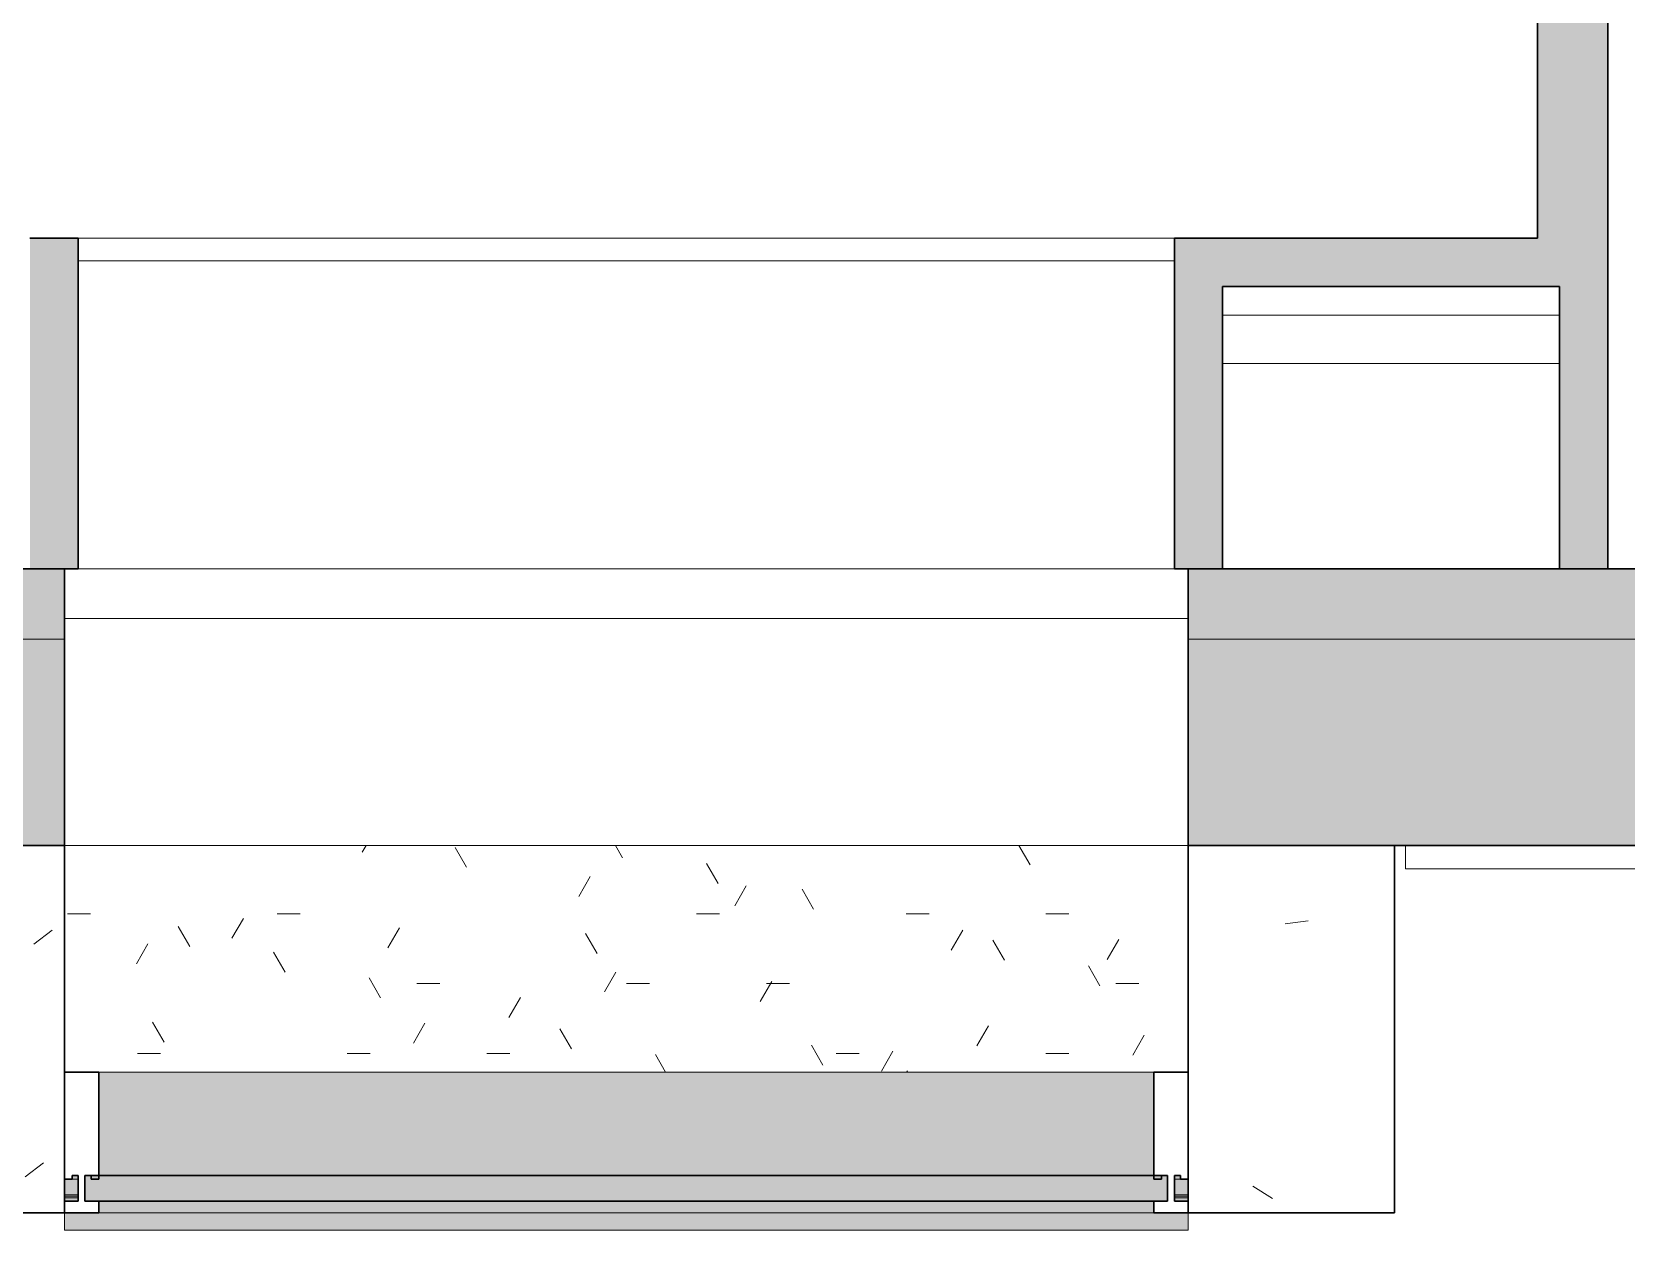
# Model space of a CAD drawing. Header units: millimetres. Extents: x 155927 to 326028, y -36033 to 97293.
# Drawn here: x 162562 to 164879, y 8409 to 10150 of the extents above; entities that cross this region are included whole.
import ezdxf

# ---------------------------------------------------------------- set-up
doc = ezdxf.new("R2010")
doc.units = ezdxf.units.MM
doc.header["$MEASUREMENT"] = 0
for name, color, linetype, lineweight in [('A-GLAZ', 7, 'CONTINUOUS', 9), ('A-GLAZ-CURT', 7, 'CONTINUOUS', 9), ('A-WALL', 7, 'CONTINUOUS', 9), ('A-WALL-PATT', 7, 'CONTINUOUS', 9), ('I-WALL', 7, 'CONTINUOUS', 9)]:
    doc.layers.add(name, color=color, linetype=linetype, lineweight=lineweight)

msp = doc.modelspace()

# ---------------------------------------------------------------- hatches: boundary and pattern name
at = {"layer": 'A-GLAZ'}
for points in [[(164192.8, 8488.1), (164192.8, 8638.1), (162658.8, 8638.1), (162658.8, 8488.1)], [(164212.8, 8450.6), (164212.8, 8488.1), (162638.8, 8488.1), (162638.8, 8450.6)], [(164192.8, 8433.6), (164192.8, 8450.6), (162658.8, 8450.6), (162658.8, 8433.6)]]:
    msp.add_hatch(color=256, dxfattribs=at).paths.add_polyline_path(points, flags=0)
h = msp.add_hatch(color=256, dxfattribs=at)
h.paths.add_polyline_path([(164223.9, 8482.6), (164231.6, 8482.6), (164231.6, 8488.1), (164222.8, 8488.1), (164222.8, 8482.6)], flags=0)
h.paths.add_polyline_path([(162620, 8482.6), (162628.8, 8482.6), (162628.8, 8488.1), (162620, 8488.1)], flags=0)
h = msp.add_hatch(color=256, dxfattribs=at)
h.paths.add_polyline_path([(164222.8, 8459.9), (164242.8, 8459.9), (164242.8, 8482.6), (164222.8, 8482.6)], flags=0)
h.paths.add_polyline_path([(162620, 8459.9), (162628.8, 8459.9), (162628.8, 8482.6), (162608.8, 8482.6), (162608.8, 8459.9)], flags=0)
h = msp.add_hatch(color=256, dxfattribs=at)
h.paths.add_polyline_path([(164242.8, 8455.6), (164242.8, 8457.7), (164222.8, 8457.7), (164222.8, 8455.6)], flags=0)
h.paths.add_polyline_path([(162628.8, 8455.6), (162628.8, 8457.7), (162608.8, 8457.7), (162608.8, 8455.6)], flags=0)
h = msp.add_hatch(color=256, dxfattribs=at)
h.paths.add_polyline_path([(164212.8, 8408.6), (164242.8, 8408.6), (164242.8, 8433.6), (162608.8, 8433.6), (162608.8, 8408.6), (164192.8, 8408.6)], flags=0)
h.paths.add_polyline_path([(162608.8, 8450.6), (162628.8, 8450.6), (162628.8, 8455.6), (162608.8, 8455.6)], flags=0)
h.paths.add_polyline_path([(164222.8, 8450.6), (164242.8, 8450.6), (164242.8, 8455.6), (164222.8, 8455.6)], flags=0)
at = {"layer": 'A-WALL-PATT'}
for points in [[(164759.1, 9850.1), (164852.8, 9850.1), (164852.8, 13505.6), (164750.8, 13505.6), (164750.8, 9850.1)], [(162628.8, 9369.6), (162628.8, 9850.1), (162558.8, 9850.1), (162558.8, 9369.6)], [(164852.8, 9780.1), (164852.8, 9850.1), (164222.8, 9850.1), (164222.8, 9780.1), (164782.8, 9780.1)], [(164292.8, 9369.6), (164292.8, 9780.1), (164222.8, 9780.1), (164222.8, 9369.6)], [(164852.8, 9369.6), (164852.8, 9780.1), (164782.8, 9780.1), (164782.8, 9369.6)]]:
    msp.add_hatch(color=256, dxfattribs=at).paths.add_polyline_path(points, flags=0)
h = msp.add_hatch(color=256, dxfattribs=at)
h.paths.add_polyline_path([(165783.8, 9267.6), (165783.8, 9369.6), (164242.8, 9369.6), (164242.8, 9267.6), (165669, 9267.6)], flags=0)
h.paths.add_polyline_path([(162608.8, 9267.6), (162608.8, 9369.6), (162125.8, 9369.6), (162125.8, 9267.6), (162332.8, 9267.6)], flags=0)
h = msp.add_hatch(color=256, dxfattribs=at)
h.paths.add_polyline_path([(226158.8, 8967.6), (226158.8, 9267.6), (224992.8, 9267.6), (224992.8, 8967.6), (225417.2, 8967.6)], flags=0)
h.paths.add_polyline_path([(222990.9, 8967.6), (223358.8, 8967.6), (223358.8, 9267.6), (222192.8, 9267.6), (222192.8, 8967.6)], flags=0)
h.paths.add_polyline_path([(215258.8, 8967.6), (215258.8, 9267.6), (213567.8, 9267.6), (213567.8, 8967.6)], flags=0)
h.paths.add_polyline_path([(207033.8, 8967.6), (207033.8, 9267.6), (202692.8, 9267.6), (202692.8, 8967.6), (206006.6, 8967.6)], flags=0)
h.paths.add_polyline_path([(199908.8, 8967.6), (199908.8, 9267.6), (197242.8, 9267.6), (197242.8, 8967.6), (198727.6, 8967.6)], flags=0)
h.paths.add_polyline_path([(195608.8, 8967.6), (195608.8, 9267.6), (192942.8, 9267.6), (192942.8, 8967.6), (193875, 8967.6)], flags=0)
h.paths.add_polyline_path([(190158.8, 8967.6), (190158.8, 9267.6), (187692.8, 9267.6), (187692.8, 8967.6), (189022.3, 8967.6)], flags=0)
h.paths.add_polyline_path([(184908.8, 8967.6), (184908.8, 9267.6), (183567.8, 9267.6), (183567.8, 8967.6), (184169.7, 8967.6)], flags=0)
h.paths.add_polyline_path([(179283.8, 8967.6), (179283.8, 9267.6), (177567.8, 9267.6), (177567.8, 8967.6)], flags=0)
h.paths.add_polyline_path([(165783.8, 8967.6), (165783.8, 9267.6), (164242.8, 9267.6), (164242.8, 8967.6), (164759.1, 8967.6)], flags=0)
h.paths.add_polyline_path([(162332.8, 8967.6), (162608.8, 8967.6), (162608.8, 9267.6), (161817.8, 9267.6), (161817.8, 8967.6)], flags=0)
h.paths.add_polyline_path([(157533.8, 8967.6), (157533.8, 9267.6), (156460.8, 9267.6), (156460.8, 8967.6), (157480.1, 8967.6)], flags=0)

# ---------------------------------------------------------------- linework, layer by layer
at = {"layer": 'A-GLAZ'}
for p, q in [((164222.8, 9817.6), (162628.8, 9817.6)), ((162608.8, 9297.6), (164242.8, 9297.6)), ((162608.8, 8967.6), (164242.8, 8967.6)), ((164192.8, 8638.1), (162658.8, 8638.1)), ((162628.8, 8482.6), (162620, 8482.6)), ((164231.6, 8482.6), (164222.8, 8482.6)), ((162628.8, 8459.9), (162608.8, 8459.9)), ((162628.8, 8457.7), (162608.8, 8457.7)), ((162628.8, 8455.6), (162608.8, 8455.6)), ((164242.8, 8459.9), (164222.8, 8459.9)), ((164242.8, 8457.7), (164222.8, 8457.7)), ((164242.8, 8455.6), (164222.8, 8455.6)), ((162608.8, 8408.6), (162608.8, 8433.6)), ((162658.8, 8433.6), (164192.8, 8433.6)), ((164242.8, 8433.6), (164242.8, 8408.6)), ((162608.8, 8408.6), (164242.8, 8408.6))]:
    msp.add_line(p, q, dxfattribs=at)
at = {"layer": 'A-GLAZ', "lineweight": 30}
for p, q in [((162608.8, 8433.6), (162608.8, 8967.6)), ((164242.8, 8967.6), (164242.8, 8433.6)), ((164542.8, 8433.6), (164542.8, 8967.6)), ((162658.8, 8638.1), (162608.8, 8638.1)), ((162608.8, 8638.1), (162608.8, 8482.6)), ((162658.8, 8482.6), (162658.8, 8638.1)), ((164242.8, 8638.1), (164192.8, 8638.1)), ((164192.8, 8638.1), (164192.8, 8482.6)), ((164242.8, 8482.6), (164242.8, 8638.1)), ((162620, 8482.6), (162620, 8488.1)), ((162620, 8488.1), (162628.8, 8488.1)), ((162628.8, 8488.1), (162628.8, 8450.6)), ((162638.8, 8450.6), (162638.8, 8488.1)), ((162638.8, 8488.1), (162647.6, 8488.1)), ((164212.8, 8488.1), (162638.8, 8488.1)), ((162638.8, 8488.1), (162638.8, 8450.6)), ((162647.6, 8488.1), (162647.6, 8482.6)), ((164204, 8482.6), (164204, 8488.1)), ((164204, 8488.1), (164212.8, 8488.1)), ((164212.8, 8488.1), (164212.8, 8450.6)), ((164212.8, 8450.6), (164212.8, 8488.1)), ((164222.8, 8450.6), (164222.8, 8488.1)), ((164222.8, 8488.1), (164231.6, 8488.1)), ((164231.6, 8488.1), (164231.6, 8482.6)), ((162608.8, 8482.6), (162620, 8482.6)), ((162647.6, 8482.6), (162658.8, 8482.6)), ((164192.8, 8482.6), (164204, 8482.6)), ((164231.6, 8482.6), (164242.8, 8482.6)), ((162628.8, 8450.6), (162608.8, 8450.6)), ((162608.8, 8450.6), (162608.8, 8433.6)), ((162658.8, 8450.6), (162638.8, 8450.6)), ((162638.8, 8450.6), (164212.8, 8450.6)), ((162658.8, 8433.6), (162658.8, 8450.6)), ((164192.8, 8450.6), (164192.8, 8433.6)), ((164212.8, 8450.6), (164192.8, 8450.6)), ((164242.8, 8450.6), (164222.8, 8450.6)), ((164242.8, 8433.6), (164242.8, 8450.6)), ((162308.8, 8433.6), (162608.8, 8433.6)), ((162608.8, 8433.6), (162658.8, 8433.6)), ((164192.8, 8433.6), (164242.8, 8433.6)), ((164242.8, 8433.6), (164542.8, 8433.6))]:
    msp.add_line(p, q, dxfattribs=at)
at = {"layer": 'A-GLAZ', "linetype": 'Continuous'}
for p, q in [((163047.5, 8967.6), (163041.9, 8957.9)), ((163193.7, 8935.9), (163177, 8964.9)), ((163420.5, 8949.5), (163410.1, 8967.6)), ((164012.9, 8939.6), (163996.7, 8967.6)), ((163559.3, 8912.3), (163542.5, 8941.4)), ((163373.4, 8922.5), (163356.7, 8893.5)), ((163600.2, 8908.9), (163583.4, 8879.8)), ((163698.1, 8875.1), (163681.3, 8904.2)), ((162613.4, 8868.4), (162646.9, 8868.4)), ((162869.1, 8861.7), (162852.3, 8832.7)), ((162918.2, 8868.4), (162951.7, 8868.4)), ((163527.8, 8868.4), (163561.3, 8868.4)), ((163832.6, 8868.4), (163866.1, 8868.4)), ((164035.8, 8868.4), (164069.3, 8868.4)), ((164383.9, 8853.7), (164417.2, 8858.1)), ((162564.4, 8824.2), (162591, 8844.6)), ((162791, 8820.7), (162774.2, 8849.7)), ((163095.9, 8848.1), (163079.1, 8819.1)), ((163383.3, 8810.7), (163366.6, 8839.8)), ((163915, 8844.5), (163898.2, 8815.4)), ((162730.3, 8824.5), (162713.5, 8795.5)), ((162929.8, 8783.5), (162913, 8812.5)), ((163975.7, 8800.8), (163958.9, 8829.8)), ((164141.8, 8830.9), (164125, 8801.8)), ((164114.5, 8763.6), (164097.7, 8792.6)), ((163068.6, 8746.3), (163051.8, 8775.4)), ((163121.4, 8766.8), (163154.9, 8766.8)), ((163410.6, 8783.7), (163393.9, 8754.7)), ((163426.2, 8766.8), (163459.7, 8766.8)), ((163637.4, 8770.1), (163620.6, 8741.1)), ((163629.4, 8766.8), (163662.9, 8766.8)), ((164137.4, 8766.8), (164170.9, 8766.8)), ((163271.8, 8746.5), (163255.1, 8717.5)), ((162753.8, 8681.9), (162737, 8710.9)), ((163133, 8709.3), (163116.3, 8680.3)), ((163346.1, 8671.9), (163329.4, 8701)), ((163952.2, 8705.7), (163935.4, 8676.6)), ((164178.9, 8692.1), (164162.2, 8663)), ((163711.7, 8648.4), (163694.9, 8677.4)), ((162715, 8665.2), (162748.5, 8665.2)), ((163019.8, 8665.2), (163053.3, 8665.2)), ((163223, 8665.2), (163256.5, 8665.2)), ((163483, 8638.1), (163468.2, 8663.8)), ((163731, 8665.2), (163764.5, 8665.2)), ((163813.4, 8668.5), (163796.6, 8639.5)), ((164035.8, 8665.2), (164069.3, 8665.2)), ((163834.9, 8638.1), (163833.7, 8640.2)), ((162552, 8486), (162578.6, 8506.4)), ((164336.9, 8472.4), (164365.2, 8454.4))]:
    msp.add_line(p, q, dxfattribs=at)
at = {"layer": 'A-GLAZ-CURT', "lineweight": 20}
for p, q in [((165667.8, 8967.6), (164558.8, 8967.6)), ((164558.8, 8967.6), (164558.8, 8933.6)), ((164558.8, 8933.6), (165667.8, 8933.6))]:
    msp.add_line(p, q, dxfattribs=at)
at = {"layer": 'A-WALL'}
for p, q in [((162608.8, 9267.6), (162125.8, 9267.6)), ((165783.8, 9267.6), (164242.8, 9267.6)), ((164242.8, 8967.6), (162608.8, 8967.6))]:
    msp.add_line(p, q, dxfattribs=at)
at = {"layer": 'A-WALL', "lineweight": 30}
for p, q in [((162608.8, 8967.6), (162608.8, 9267.6)), ((164242.8, 9267.6), (164242.8, 8967.6)), ((161817.8, 8967.6), (162608.8, 8967.6)), ((164242.8, 8967.6), (165783.8, 8967.6))]:
    msp.add_line(p, q, dxfattribs=at)
at = {"layer": 'I-WALL', "lineweight": 30}
for p, q in [((164750.8, 13505.6), (164750.8, 9850.1)), ((164852.8, 9850.1), (164852.8, 13505.6)), ((162628.8, 9850.1), (162558.8, 9850.1)), ((162628.8, 9369.6), (162628.8, 9850.1)), ((164750.8, 9850.1), (164222.8, 9850.1)), ((164222.8, 9850.1), (164222.8, 9780.1)), ((164852.8, 9780.1), (164852.8, 9850.1)), ((164222.8, 9780.1), (164222.8, 9369.6)), ((164292.8, 9369.6), (164292.8, 9780.1)), ((164292.8, 9780.1), (164782.8, 9780.1)), ((164782.8, 9780.1), (164782.8, 9369.6)), ((164852.8, 9369.6), (164852.8, 9780.1)), ((162608.8, 9369.6), (162125.8, 9369.6)), ((162558.8, 9369.6), (162628.8, 9369.6)), ((162608.8, 9267.6), (162608.8, 9369.6)), ((164222.8, 9369.6), (164292.8, 9369.6)), ((165783.8, 9369.6), (164242.8, 9369.6)), ((164242.8, 9369.6), (164242.8, 9267.6)), ((164782.8, 9369.6), (164852.8, 9369.6))]:
    msp.add_line(p, q, dxfattribs=at)
at = {"layer": 'I-WALL'}
for p, q in [((162628.8, 9850.1), (164222.8, 9850.1)), ((164292.8, 9738.3), (164782.8, 9738.3)), ((164782.8, 9668.3), (164292.8, 9668.3)), ((162628.8, 9369.6), (164222.8, 9369.6)), ((162125.8, 9267.6), (162608.8, 9267.6)), ((164242.8, 9267.6), (165783.8, 9267.6))]:
    msp.add_line(p, q, dxfattribs=at)

doc.saveas('drawing.dxf')
